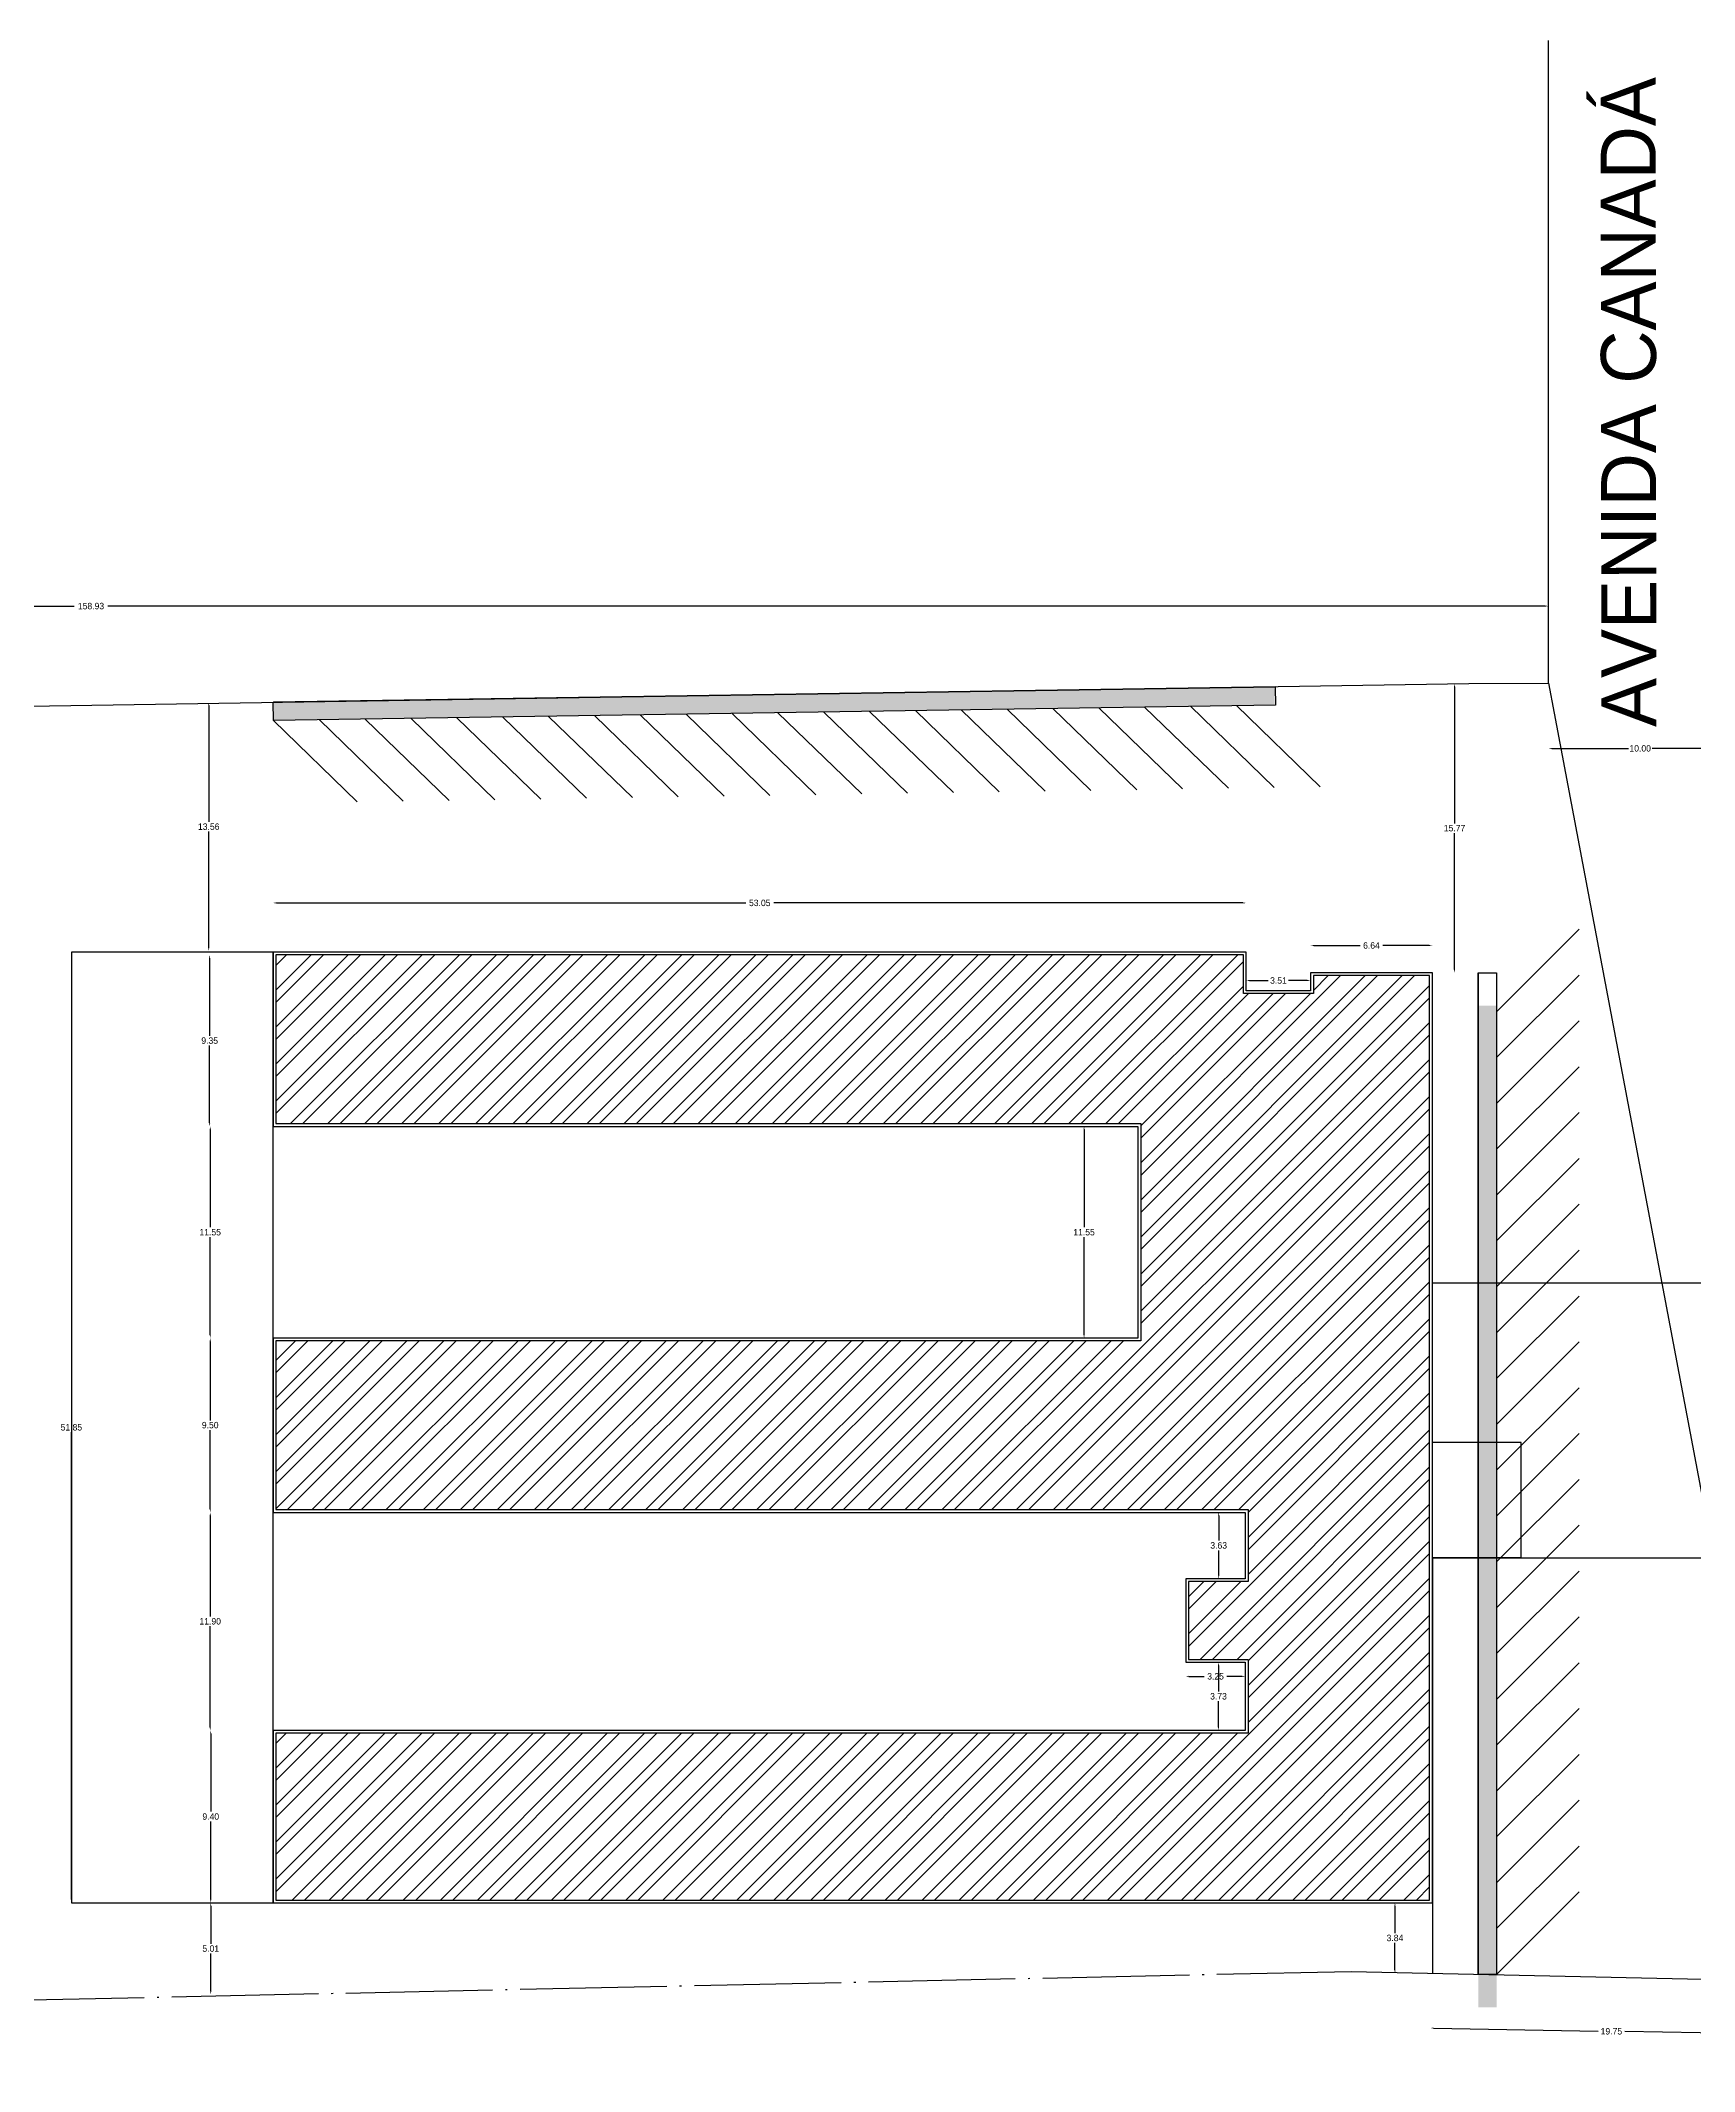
# Model space of a CAD drawing. Header units: inches. Extents: x 1211 to 1586, y 4594 to 4984.
# Drawn here: x 1322.7 to 1412.8, y 4873.1 to 4983.9 of the extents above; entities that cross this region are included whole.
import ezdxf

# ---------------------------------------------------------------- set-up
doc = ezdxf.new("R2010")
doc.units = ezdxf.units.IN
doc.header["$MEASUREMENT"] = 0
doc.linetypes.add('CERCA', pattern=[9.4, 8, -0.7, 0, -0.7])
doc.linetypes.add('CONTINUO', pattern=[0])
for name, color, linetype in [('0.1', 1, 'Continuous'), ('Layer2', 2, 'Continuous'), ('PLANIMETRIA', 7, 'CONTINUO'), ('VEGETAÇÃO', 98, 'CONTINUO')]:
    doc.layers.add(name, color=color, linetype=linetype)
doc.dimstyles.get("Standard").update_dxf_attribs({"dimtxt": 0.35, "dimasz": 0.18, "dimexe": 0.18, "dimexo": 0.0625, "dimgap": 0.09, "dimtad": 0, "dimtih": 1, "dimtoh": 1, "dimzin": 0, "dimdsep": 46, "dimtxsty": 'Standard', "dimcen": 0.09, "dimse1": 1, "dimse2": 1, "dimadec": 0, "dimazin": 0, "dimtfac": 1, "dimtofl": 0, "dimtmove": 0, "dimatfit": 3, "dimfxl": 1, "dimtolj": 1, "dimtzin": 0, "dimarcsym": 0})

# ---------------------------------------------------------------- blocks, each defined once
blk = doc.blocks.new('implant 1')
h = blk.add_hatch()
h.set_pattern_fill('ANSI32', color=256, scale=0.15, style=0)
h.set_pattern_definition([(45, (0, 0), (-1.0102788, 1.0102788), []), (45, (0.6735, 0), (-1.0102788, 1.0102788), [])])
h.paths.add_polyline_path([(2131.32, 701.89), (2128.07, 701.89), (2128.07, 697.64), (2131.32, 697.64), (2131.32, 693.61), (2078.32, 693.61), (2078.32, 684.51), (2141.22, 684.51), (2141.22, 734.93), (2134.88, 734.93), (2134.88, 733.96), (2131.07, 733.96), (2131.07, 736.06), (2078.32, 736.06), (2078.32, 726.86), (2125.47, 726.86), (2125.47, 715.01), (2078.32, 715.01), (2078.32, 705.81), (2131.32, 705.81)])
blk.add_lwpolyline([(2078.17, 684.36), (2141.37, 684.36), (2141.37, 735.08), (2134.73, 735.08), (2134.73, 734.11), (2131.22, 734.11), (2131.22, 736.21), (2078.17, 736.21), (2078.17, 726.71), (2125.32, 726.71), (2125.32, 715.16), (2078.17, 715.16), (2078.17, 705.66), (2131.17, 705.66), (2131.17, 702.04), (2127.92, 702.04), (2127.92, 697.49), (2131.17, 697.49), (2131.17, 693.76), (2078.17, 693.76), (2078.17, 684.36)])
blk.add_lwpolyline([(2078.32, 684.51), (2141.22, 684.51), (2141.22, 734.93), (2134.88, 734.93), (2134.88, 733.96), (2131.07, 733.96), (2131.07, 736.06), (2078.32, 736.06), (2078.32, 726.86), (2125.47, 726.86), (2125.47, 715.01), (2078.32, 715.01), (2078.32, 705.81), (2131.32, 705.81), (2131.32, 701.89), (2128.07, 701.89), (2128.07, 697.64), (2131.32, 697.64), (2131.32, 693.61), (2078.32, 693.61)], close=True)
blk = doc.blocks.new('*D112')
at = {"layer": 'Defpoints', "color": 0, "transparency": 16777216}
for p in [(1404.88, 4953.04), (1404.88, 4948.84, -102), (1245.95, 4945.85, -102)]:
    blk.add_point(p, dxfattribs=at)
at = {"layer": 'Layer2', "color": 0, "lineweight": -2, "transparency": 16777216}
for p, q in [((1246.13, 4953.04), (1324.51, 4953.04)), ((1404.7, 4953.04), (1326.33, 4953.04))]:
    blk.add_line(p, q, dxfattribs=at)
at = {"layer": 'Layer2', "color": 0, "transparency": 16777216}
for points in [[(1246.13, 4953.07), (1246.13, 4953.01), (1245.95, 4953.04)], [(1404.7, 4953.07), (1404.7, 4953.01), (1404.88, 4953.04)]]:
    blk.add_solid(points, dxfattribs=at)
at = {"layer": 'Layer2', "color": 0, "transparency": 16777216, "insert": (1325.42, 4953.04), "char_height": 0.35, "attachment_point": 5}
blk.add_mtext('\\A1;158.93', dxfattribs=at)
blk = doc.blocks.new('*D113')
at = {"layer": 'Defpoints', "color": 0, "transparency": 16777216}
for p in [(1331.89, 4934.02), (1335.5, 4934.02, -102), (1335.35, 4924.67, -102)]:
    blk.add_point(p, dxfattribs=at)
at = {"layer": 'Layer2', "color": 0, "lineweight": -2, "transparency": 16777216}
for p, q in [((1331.89, 4933.84), (1331.89, 4929.61)), ((1331.89, 4924.85), (1331.89, 4929.08))]:
    blk.add_line(p, q, dxfattribs=at)
at = {"layer": 'Layer2', "color": 0, "transparency": 16777216}
for points in [[(1331.86, 4933.84), (1331.92, 4933.84), (1331.89, 4934.02)], [(1331.86, 4924.85), (1331.92, 4924.85), (1331.89, 4924.67)]]:
    blk.add_solid(points, dxfattribs=at)
at = {"layer": 'Layer2', "color": 0, "transparency": 16777216, "insert": (1331.89, 4929.34), "char_height": 0.35, "attachment_point": 5}
blk.add_mtext('\\A1;9.35', dxfattribs=at)
blk = doc.blocks.new('*D114')
at = {"layer": 'Defpoints', "color": 0, "transparency": 16777216}
for p in [(1331.92, 4924.67), (1335.29, 4924.67), (1335.35, 4913.12, -102)]:
    blk.add_point(p, dxfattribs=at)
at = {"layer": 'Layer2', "color": 0, "lineweight": -2, "transparency": 16777216}
for p, q in [((1331.92, 4924.49), (1331.92, 4919.16)), ((1331.92, 4913.3), (1331.92, 4918.63))]:
    blk.add_line(p, q, dxfattribs=at)
at = {"layer": 'Layer2', "color": 0, "transparency": 16777216}
for points in [[(1331.89, 4924.49), (1331.95, 4924.49), (1331.92, 4924.67)], [(1331.89, 4913.3), (1331.95, 4913.3), (1331.92, 4913.12)]]:
    blk.add_solid(points, dxfattribs=at)
at = {"layer": 'Layer2', "color": 0, "transparency": 16777216, "insert": (1331.92, 4918.89), "char_height": 0.35, "attachment_point": 5}
blk.add_mtext('\\A1;11.55', dxfattribs=at)
blk = doc.blocks.new('*D115')
at = {"layer": 'Defpoints', "color": 0, "transparency": 16777216}
for p in [(1331.92, 4913.12), (1335.29, 4913.12), (1335.35, 4903.62, -102)]:
    blk.add_point(p, dxfattribs=at)
at = {"layer": 'Layer2', "color": 0, "lineweight": -2, "transparency": 16777216}
for p, q in [((1331.92, 4912.94), (1331.92, 4908.63)), ((1331.92, 4903.8), (1331.92, 4908.1))]:
    blk.add_line(p, q, dxfattribs=at)
at = {"layer": 'Layer2', "color": 0, "transparency": 16777216}
for points in [[(1331.89, 4912.94), (1331.95, 4912.94), (1331.92, 4913.12)], [(1331.89, 4903.8), (1331.95, 4903.8), (1331.92, 4903.62)]]:
    blk.add_solid(points, dxfattribs=at)
at = {"layer": 'Layer2', "color": 0, "transparency": 16777216, "insert": (1331.92, 4908.37), "char_height": 0.35, "attachment_point": 5}
blk.add_mtext('\\A1;9.50', dxfattribs=at)
blk = doc.blocks.new('*D116')
at = {"layer": 'Defpoints', "color": 0, "transparency": 16777216}
for p in [(1335.35, 4903.62, -102), (1331.92, 4891.72), (1335.35, 4891.72, -102)]:
    blk.add_point(p, dxfattribs=at)
at = {"layer": 'Layer2', "color": 0, "lineweight": -2, "transparency": 16777216}
for p, q in [((1331.92, 4903.44), (1331.92, 4897.93)), ((1331.92, 4891.9), (1331.92, 4897.4))]:
    blk.add_line(p, q, dxfattribs=at)
at = {"layer": 'Layer2', "color": 0, "transparency": 16777216}
for points in [[(1331.89, 4903.44), (1331.95, 4903.44), (1331.92, 4903.62)], [(1331.89, 4891.9), (1331.95, 4891.9), (1331.92, 4891.72)]]:
    blk.add_solid(points, dxfattribs=at)
at = {"layer": 'Layer2', "color": 0, "transparency": 16777216, "insert": (1331.92, 4897.67), "char_height": 0.35, "attachment_point": 5}
blk.add_mtext('\\A1;11.90', dxfattribs=at)
blk = doc.blocks.new('*D117')
at = {"layer": 'Defpoints', "color": 0, "transparency": 16777216}
for p in [(1335.35, 4891.72, -102), (1331.95, 4882.32), (1335.35, 4882.32, -102)]:
    blk.add_point(p, dxfattribs=at)
at = {"layer": 'Layer2', "color": 0, "lineweight": -2, "transparency": 16777216}
for p, q in [((1331.95, 4891.54), (1331.95, 4887.29)), ((1331.95, 4882.5), (1331.95, 4886.76))]:
    blk.add_line(p, q, dxfattribs=at)
at = {"layer": 'Layer2', "color": 0, "transparency": 16777216}
for points in [[(1331.92, 4891.54), (1331.98, 4891.54), (1331.95, 4891.72)], [(1331.92, 4882.5), (1331.98, 4882.5), (1331.95, 4882.32)]]:
    blk.add_solid(points, dxfattribs=at)
at = {"layer": 'Layer2', "color": 0, "transparency": 16777216, "insert": (1331.95, 4887.02), "char_height": 0.35, "attachment_point": 5}
blk.add_mtext('\\A1;9.40', dxfattribs=at)
blk = doc.blocks.new('*D118')
at = {"layer": 'Defpoints', "color": 0, "transparency": 16777216}
for p in [(1324.35, 4934.17, -102), (1324.35, 4934.17), (1324.35, 4882.32, -102)]:
    blk.add_point(p, dxfattribs=at)
at = {"layer": 'Layer2', "color": 0, "lineweight": -2, "transparency": 16777216}
for p, q in [((1324.35, 4933.99), (1324.35, 4908.51)), ((1324.35, 4882.5), (1324.35, 4907.98))]:
    blk.add_line(p, q, dxfattribs=at)
at = {"layer": 'Layer2', "color": 0, "transparency": 16777216}
for points in [[(1324.32, 4933.99), (1324.38, 4933.99), (1324.35, 4934.17)], [(1324.32, 4882.5), (1324.38, 4882.5), (1324.35, 4882.32)]]:
    blk.add_solid(points, dxfattribs=at)
at = {"layer": 'Layer2', "color": 0, "transparency": 16777216, "insert": (1324.35, 4908.25), "char_height": 0.35, "attachment_point": 5}
blk.add_mtext('\\A1;51.85', dxfattribs=at)
blk = doc.blocks.new('*D119')
at = {"layer": 'Defpoints', "color": 0, "transparency": 16777216}
for p in [(1385.1, 4895.44, -102), (1388.35, 4895.44, -102), (1385.1, 4894.67)]:
    blk.add_point(p, dxfattribs=at)
at = {"layer": 'Layer2', "color": 0, "lineweight": -2, "transparency": 16777216}
for p, q in [((1385.28, 4894.67), (1386.11, 4894.67)), ((1388.17, 4894.67), (1387.34, 4894.67))]:
    blk.add_line(p, q, dxfattribs=at)
at = {"layer": 'Layer2', "color": 0, "transparency": 16777216}
for points in [[(1385.28, 4894.7), (1385.28, 4894.64), (1385.1, 4894.67)], [(1388.17, 4894.7), (1388.17, 4894.64), (1388.35, 4894.67)]]:
    blk.add_solid(points, dxfattribs=at)
at = {"layer": 'Layer2', "color": 0, "transparency": 16777216, "insert": (1386.73, 4894.67), "char_height": 0.35, "attachment_point": 5}
blk.add_mtext('\\A1;3.25', dxfattribs=at)
blk = doc.blocks.new('*D120')
at = {"layer": 'Defpoints', "color": 0, "transparency": 16777216}
for p in [(1388.35, 4895.44, -102), (1386.89, 4891.72), (1388.35, 4891.72, -102)]:
    blk.add_point(p, dxfattribs=at)
at = {"layer": 'Layer2', "color": 0, "lineweight": -2, "transparency": 16777216}
for p, q in [((1386.89, 4895.26), (1386.89, 4893.85)), ((1386.89, 4891.9), (1386.89, 4893.32))]:
    blk.add_line(p, q, dxfattribs=at)
at = {"layer": 'Layer2', "color": 0, "transparency": 16777216}
for points in [[(1386.86, 4895.26), (1386.92, 4895.26), (1386.89, 4895.44)], [(1386.86, 4891.9), (1386.92, 4891.9), (1386.89, 4891.72)]]:
    blk.add_solid(points, dxfattribs=at)
at = {"layer": 'Layer2', "color": 0, "transparency": 16777216, "insert": (1386.89, 4893.58), "char_height": 0.35, "attachment_point": 5}
blk.add_mtext('\\A1;3.73', dxfattribs=at)
blk = doc.blocks.new('*D121')
at = {"layer": 'Defpoints', "color": 0, "transparency": 16777216}
for p in [(1386.9, 4903.62), (1388.35, 4903.62, -102), (1388.35, 4899.99, -102)]:
    blk.add_point(p, dxfattribs=at)
at = {"layer": 'Layer2', "color": 0, "lineweight": -2, "transparency": 16777216}
for p, q in [((1386.9, 4903.44), (1386.9, 4902.07)), ((1386.9, 4900.17), (1386.9, 4901.54))]:
    blk.add_line(p, q, dxfattribs=at)
at = {"layer": 'Layer2', "color": 0, "transparency": 16777216}
for points in [[(1386.87, 4903.44), (1386.93, 4903.44), (1386.9, 4903.62)], [(1386.87, 4900.17), (1386.93, 4900.17), (1386.9, 4899.99)]]:
    blk.add_solid(points, dxfattribs=at)
at = {"layer": 'Layer2', "color": 0, "transparency": 16777216, "insert": (1386.9, 4901.81), "char_height": 0.35, "attachment_point": 5}
blk.add_mtext('\\A1;3.63', dxfattribs=at)
blk = doc.blocks.new('*D122')
at = {"layer": 'Defpoints', "color": 0, "transparency": 16777216}
for p in [(1379.56, 4924.67), (1382.5, 4924.67, -102), (1382.5, 4913.12, -102)]:
    blk.add_point(p, dxfattribs=at)
at = {"layer": 'Layer2', "color": 0, "lineweight": -2, "transparency": 16777216}
for p, q in [((1379.56, 4924.49), (1379.56, 4919.16)), ((1379.56, 4913.3), (1379.56, 4918.63))]:
    blk.add_line(p, q, dxfattribs=at)
at = {"layer": 'Layer2', "color": 0, "transparency": 16777216}
for points in [[(1379.53, 4924.49), (1379.59, 4924.49), (1379.56, 4924.67)], [(1379.53, 4913.3), (1379.59, 4913.3), (1379.56, 4913.12)]]:
    blk.add_solid(points, dxfattribs=at)
at = {"layer": 'Layer2', "color": 0, "transparency": 16777216, "insert": (1379.56, 4918.89), "char_height": 0.35, "attachment_point": 5}
blk.add_mtext('\\A1;11.55', dxfattribs=at)
blk = doc.blocks.new('*D123')
at = {"layer": 'Defpoints', "color": 0, "transparency": 16777216}
for p in [(1398.55, 4934.53), (1391.91, 4933.04, -102), (1398.55, 4933.04, -102)]:
    blk.add_point(p, dxfattribs=at)
at = {"layer": 'Layer2', "color": 0, "lineweight": -2, "transparency": 16777216}
for p, q in [((1392.09, 4934.53), (1394.62, 4934.53)), ((1398.37, 4934.53), (1395.85, 4934.53))]:
    blk.add_line(p, q, dxfattribs=at)
at = {"layer": 'Layer2', "color": 0, "transparency": 16777216}
for points in [[(1392.09, 4934.56), (1392.09, 4934.5), (1391.91, 4934.53)], [(1398.37, 4934.56), (1398.37, 4934.5), (1398.55, 4934.53)]]:
    blk.add_solid(points, dxfattribs=at)
at = {"layer": 'Layer2', "color": 0, "transparency": 16777216, "insert": (1395.23, 4934.53), "char_height": 0.35, "attachment_point": 5}
blk.add_mtext('\\A1;6.64', dxfattribs=at)
blk = doc.blocks.new('*D124')
at = {"layer": 'Defpoints', "color": 0, "transparency": 16777216}
for p in [(1388.4, 4932.62), (1388.4, 4932.07, -102), (1391.91, 4932.07, -102)]:
    blk.add_point(p, dxfattribs=at)
at = {"layer": 'Layer2', "color": 0, "lineweight": -2, "transparency": 16777216}
for p, q in [((1388.58, 4932.62), (1389.6, 4932.62)), ((1391.73, 4932.62), (1390.71, 4932.62))]:
    blk.add_line(p, q, dxfattribs=at)
at = {"layer": 'Layer2', "color": 0, "transparency": 16777216}
for points in [[(1388.58, 4932.65), (1388.58, 4932.59), (1388.4, 4932.62)], [(1391.73, 4932.65), (1391.73, 4932.59), (1391.91, 4932.62)]]:
    blk.add_solid(points, dxfattribs=at)
at = {"layer": 'Layer2', "color": 0, "transparency": 16777216, "insert": (1390.16, 4932.62), "char_height": 0.35, "attachment_point": 5}
blk.add_mtext('\\A1;3.51', dxfattribs=at)
blk = doc.blocks.new('*D125')
at = {"layer": 'Defpoints', "color": 0, "transparency": 16777216}
for p in [(1335.35, 4936.85), (1335.35, 4934.17, -102), (1388.4, 4934.17, -102)]:
    blk.add_point(p, dxfattribs=at)
at = {"layer": 'Layer2', "color": 0, "lineweight": -2, "transparency": 16777216}
for p, q in [((1335.53, 4936.85), (1361.12, 4936.85)), ((1388.22, 4936.85), (1362.64, 4936.85))]:
    blk.add_line(p, q, dxfattribs=at)
at = {"layer": 'Layer2', "color": 0, "transparency": 16777216}
for points in [[(1335.53, 4936.88), (1335.53, 4936.82), (1335.35, 4936.85)], [(1388.22, 4936.88), (1388.22, 4936.82), (1388.4, 4936.85)]]:
    blk.add_solid(points, dxfattribs=at)
at = {"layer": 'Layer2', "color": 0, "transparency": 16777216, "insert": (1361.88, 4936.85), "char_height": 0.35, "attachment_point": 5}
blk.add_mtext('\\A1;53.05', dxfattribs=at)
blk = doc.blocks.new('*D165')
at = {"layer": 'Defpoints', "color": 0, "transparency": 16777216}
for p in [(1396.51, 4882.32), (1398.55, 4882.32, -102), (1398.55, 4878.48, -102)]:
    blk.add_point(p, dxfattribs=at)
at = {"layer": 'Layer2', "color": 0, "lineweight": -2, "transparency": 16777216}
for p, q in [((1396.51, 4882.14), (1396.51, 4880.66)), ((1396.51, 4878.66), (1396.51, 4880.13))]:
    blk.add_line(p, q, dxfattribs=at)
at = {"layer": 'Layer2', "color": 0, "transparency": 16777216}
for points in [[(1396.48, 4882.14), (1396.54, 4882.14), (1396.51, 4882.32)], [(1396.48, 4878.66), (1396.54, 4878.66), (1396.51, 4878.48)]]:
    blk.add_solid(points, dxfattribs=at)
at = {"layer": 'Layer2', "color": 0, "transparency": 16777216, "insert": (1396.51, 4880.4), "char_height": 0.35, "attachment_point": 5}
blk.add_mtext('\\A1;3.84', dxfattribs=at)
blk = doc.blocks.new('*D166')
at = {"layer": 'Defpoints', "color": 0, "transparency": 16777216}
for p in [(1335.35, 4882.32, -102), (1331.95, 4877.32), (1335.35, 4877.32, -102)]:
    blk.add_point(p, dxfattribs=at)
at = {"layer": 'Layer2', "color": 0, "lineweight": -2, "transparency": 16777216}
for p, q in [((1331.95, 4882.14), (1331.95, 4880.08)), ((1331.95, 4877.5), (1331.95, 4879.55))]:
    blk.add_line(p, q, dxfattribs=at)
at = {"layer": 'Layer2', "color": 0, "transparency": 16777216}
for points in [[(1331.92, 4882.14), (1331.98, 4882.14), (1331.95, 4882.32)], [(1331.92, 4877.5), (1331.98, 4877.5), (1331.95, 4877.32)]]:
    blk.add_solid(points, dxfattribs=at)
at = {"layer": 'Layer2', "color": 0, "transparency": 16777216, "insert": (1331.95, 4879.82), "char_height": 0.35, "attachment_point": 5}
blk.add_mtext('\\A1;5.01', dxfattribs=at)
blk = doc.blocks.new('*D167')
at = {"layer": 'Defpoints', "color": 0, "transparency": 16777216}
for p in [(1331.84, 4947.79), (1335.38, 4947.79, -102), (1335.35, 4934.23)]:
    blk.add_point(p, dxfattribs=at)
at = {"layer": 'Layer2', "color": 0, "lineweight": -2, "transparency": 16777216}
for p, q in [((1331.84, 4947.61), (1331.84, 4941.28)), ((1331.84, 4934.41), (1331.84, 4940.75))]:
    blk.add_line(p, q, dxfattribs=at)
at = {"layer": 'Layer2', "color": 0, "transparency": 16777216}
for points in [[(1331.81, 4947.61), (1331.87, 4947.61), (1331.84, 4947.79)], [(1331.81, 4934.41), (1331.87, 4934.41), (1331.84, 4934.23)]]:
    blk.add_solid(points, dxfattribs=at)
at = {"layer": 'Layer2', "color": 0, "transparency": 16777216, "insert": (1331.84, 4941.01), "char_height": 0.35, "attachment_point": 5}
blk.add_mtext('\\A1;13.56', dxfattribs=at)
blk = doc.blocks.new('*D168')
at = {"layer": 'Defpoints', "color": 0, "transparency": 16777216}
for p in [(1399.76, 4948.81), (1400.53, 4948.81, -102), (1398.55, 4933.04, -102)]:
    blk.add_point(p, dxfattribs=at)
at = {"layer": 'Layer2', "color": 0, "lineweight": -2, "transparency": 16777216}
for p, q in [((1399.76, 4948.63), (1399.76, 4941.19)), ((1399.76, 4933.22), (1399.76, 4940.66))]:
    blk.add_line(p, q, dxfattribs=at)
at = {"layer": 'Layer2', "color": 0, "transparency": 16777216}
for points in [[(1399.73, 4948.63), (1399.79, 4948.63), (1399.76, 4948.81)], [(1399.73, 4933.22), (1399.79, 4933.22), (1399.76, 4933.04)]]:
    blk.add_solid(points, dxfattribs=at)
at = {"layer": 'Layer2', "color": 0, "transparency": 16777216, "insert": (1399.76, 4940.93), "char_height": 0.35, "attachment_point": 5}
blk.add_mtext('\\A1;15.77', dxfattribs=at)
blk = doc.blocks.new('*D169')
at = {"layer": 'Defpoints', "color": 0, "transparency": 16777216}
for p in [(1404.88, 4948.84, -102), (1414.88, 4948.92, -102), (1414.88, 4945.28)]:
    blk.add_point(p, dxfattribs=at)
at = {"layer": 'Layer2', "color": 0, "lineweight": -2, "transparency": 16777216}
for p, q in [((1405.06, 4945.28), (1409.24, 4945.28)), ((1414.7, 4945.28), (1410.53, 4945.28))]:
    blk.add_line(p, q, dxfattribs=at)
at = {"layer": 'Layer2', "color": 0, "transparency": 16777216}
for points in [[(1405.06, 4945.31), (1405.06, 4945.25), (1404.88, 4945.28)], [(1414.7, 4945.31), (1414.7, 4945.25), (1414.88, 4945.28)]]:
    blk.add_solid(points, dxfattribs=at)
at = {"layer": 'Layer2', "color": 0, "transparency": 16777216, "insert": (1409.88, 4945.28), "char_height": 0.35, "attachment_point": 5}
blk.add_mtext('\\A1;10.00', dxfattribs=at)
blk = doc.blocks.new('*D175')
at = {"layer": 'Defpoints', "color": 0, "transparency": 16777216}
for p in [(1398.49, 4878.48), (1418.24, 4878.12), (1418.18, 4875.13)]:
    blk.add_point(p, dxfattribs=at)
at = {"layer": 'Layer2', "color": 0, "lineweight": -2, "transparency": 16777216}
for p, q in [((1398.62, 4875.49), (1407.58, 4875.32)), ((1418, 4875.13), (1409.04, 4875.3))]:
    blk.add_line(p, q, dxfattribs=at)
at = {"layer": 'Layer2', "color": 0, "transparency": 16777216}
for points in [[(1398.62, 4875.52), (1398.62, 4875.46), (1398.44, 4875.49)], [(1418, 4875.16), (1418, 4875.1), (1418.18, 4875.13)]]:
    blk.add_solid(points, dxfattribs=at)
at = {"layer": 'Layer2', "color": 0, "transparency": 16777216, "insert": (1408.31, 4875.31), "char_height": 0.35, "attachment_point": 5}
blk.add_mtext('\\A1;19.75', dxfattribs=at)

msp = doc.modelspace()

# ---------------------------------------------------------------- hatches: boundary and pattern name
at = {"layer": 'VEGETAÇÃO'}
h = msp.add_hatch(dxfattribs=at)
h.set_pattern_fill('GRASS', color=256, scale=0.01, angle=-89.104348, style=0)
h.set_pattern_definition([(0.895652, (584.87728, 8190.5221), (0.176775572, 0.182390541), [0.047625, -0.311585]), (315.895652, (584.87728, 8190.5221), (0.176775692, 0.182390665), [0.047625, -0.206375]), (45.895652, (584.87728, 8190.5221), (-0.182390665, 0.176775692), [0.047625, -0.206375])])
h.paths.add_polyline_path([(1368.0475, 4947.3027), (1368.2804, 4948.3064), (1351.9089, 4948.0505), (1351.5638, 4947.3813), (1351.3944, 4947.0423)])
h.paths.add_polyline_path([(1379.7132, 4947.485), (1379.4867, 4948.0132), (1379.291, 4948.4785), (1368.2804, 4948.3064), (1368.0475, 4947.3027)])
h.paths.add_polyline_path([(1389.957, 4947.6452), (1389.9414, 4948.645), (1379.291, 4948.4785), (1379.4867, 4948.0132), (1379.7132, 4947.485)])
h.paths.add_polyline_path([(1351.3944, 4947.0423), (1351.5638, 4947.3813), (1351.9089, 4948.0505), (1335.3217, 4947.7912), (1335.3374, 4946.7913)])
h = msp.add_hatch(dxfattribs=at)
h.set_pattern_fill('GRASS', color=256, scale=0.01, style=0)
h.set_pattern_definition([(90, (-1853.01051, 4176.95895), (-0.179605, 0.179605), [0.047625, -0.311585]), (45, (-1853.0105, 4176.95895), (-0.179605122, 0.179605122), [0.047625, -0.206375]), (135, (-1853.0105, 4176.95895), (-0.179605122, -0.179605122), [0.047625, -0.206375])])
h.paths.add_polyline_path([(1402.0548, 4909.3373), (1401.0548, 4909.5858), (1401.0548, 4893.2123), (1401.7185, 4892.8569), (1402.0548, 4892.6822)])
h.paths.add_polyline_path([(1402.0548, 4921.0044), (1401.5232, 4920.7862), (1401.0548, 4920.5978), (1401.0548, 4909.5858), (1402.0548, 4909.3373)])
h.paths.add_polyline_path([(1402.0548, 4931.2495), (1401.0548, 4931.2495), (1401.0548, 4920.5978), (1401.5232, 4920.7862), (1402.0548, 4921.0044)])
h.paths.add_polyline_path([(1402.0548, 4892.6822), (1401.7185, 4892.8569), (1401.0548, 4893.2123), (1401.0548, 4876.6231), (1402.0548, 4876.6231)])

# ---------------------------------------------------------------- linework, layer by layer
for p, q in [((1398.5548, 4916.1328, -102), (1517.2691, 4916.1328, -102)), ((1403.3827, 4907.4328, -102), (1398.5548, 4907.4328, -102)), ((1403.3827, 4901.1328, -102), (1403.3827, 4907.4328, -102)), ((1403.3827, 4901.1328, -102), (1398.5548, 4901.1328, -102)), ((1398.5548, 4901.1328, -102), (1468.0003, 4901.1328, -102)), ((1398.5548, 4901.1328, -102), (1398.5548, 4878.4801, -102))]:
    msp.add_line(p, q)
at = {"elevation": -102}
msp.add_lwpolyline([(1335.3548, 4934.1696), (1324.349, 4934.1696), (1324.349, 4882.3227), (1335.3548, 4882.3227)], close=True, dxfattribs=at)
at = {"layer": '0.1'}
for p, q in [((1389.9743, 4948.6456, -102), (1335.3769, 4947.792, -102)), ((1389.9899, 4947.6457, -102), (1335.3703, 4946.7918, -102)), ((1377.8651, 4947.4561, -102), (1382.4349, 4943.027, -102)), ((1380.3648, 4947.4952, -102), (1384.9346, 4943.0661, -102)), ((1382.8645, 4947.5343, -102), (1387.4343, 4943.1052, -102)), ((1385.3642, 4947.5734, -102), (1389.934, 4943.1443, -102)), ((1387.8639, 4947.6124, -102), (1392.4337, 4943.1833, -102)), ((1335.3703, 4946.7918, -102), (1339.9401, 4942.3627, -102)), ((1337.87, 4946.8309, -102), (1342.4398, 4942.4018, -102)), ((1340.3697, 4946.87, -102), (1344.9395, 4942.4408, -102)), ((1342.8694, 4946.909, -102), (1347.4392, 4942.4799, -102)), ((1345.3691, 4946.9481, -102), (1349.9389, 4942.519, -102)), ((1347.8688, 4946.9872, -102), (1352.4385, 4942.5581, -102)), ((1350.3685, 4947.0263, -102), (1354.9382, 4942.5972, -102)), ((1352.8681, 4947.0653, -102), (1357.4379, 4942.6362, -102)), ((1355.3678, 4947.1044, -102), (1359.9376, 4942.6753, -102)), ((1357.8675, 4947.1435, -102), (1362.4373, 4942.7144, -102)), ((1360.3672, 4947.1826, -102), (1364.937, 4942.7535, -102)), ((1362.8669, 4947.2217, -102), (1367.4367, 4942.7926, -102)), ((1365.3666, 4947.2607, -102), (1369.9364, 4942.8316, -102)), ((1367.8663, 4947.2998, -102), (1372.4361, 4942.8707, -102)), ((1370.366, 4947.3389, -102), (1374.9358, 4942.9098, -102)), ((1372.8657, 4947.378, -102), (1377.4355, 4942.9489, -102)), ((1375.3654, 4947.4171, -102), (1379.9352, 4942.9879, -102)), ((1402.0548, 4930.9133, -102), (1406.5548, 4935.4133, -102)), ((1401.0548, 4933.0396, -102), (1401.0548, 4878.4355, -102)), ((1402.0548, 4933.0396, -102), (1402.0548, 4878.4133, -102)), ((1402.0548, 4928.4133, -102), (1406.5548, 4932.9133, -102)), ((1402.0548, 4925.9133, -102), (1406.5548, 4930.4133, -102)), ((1402.0548, 4923.4133, -102), (1406.5548, 4927.9133, -102)), ((1402.0548, 4920.9133, -102), (1406.5548, 4925.4133, -102)), ((1402.0548, 4918.4133, -102), (1406.5548, 4922.9133, -102)), ((1402.0548, 4915.9133, -102), (1406.5548, 4920.4133, -102)), ((1402.0548, 4913.4133, -102), (1406.5548, 4917.9133, -102)), ((1402.0548, 4910.9133, -102), (1406.5548, 4915.4133, -102)), ((1402.0548, 4908.4133, -102), (1406.5548, 4912.9133, -102)), ((1402.0548, 4905.9133, -102), (1406.5548, 4910.4133, -102)), ((1402.0548, 4903.4133, -102), (1406.5548, 4907.9133, -102)), ((1402.0548, 4900.9133, -102), (1406.5548, 4905.4133, -102)), ((1402.0548, 4898.4133, -102), (1406.5548, 4902.9133, -102)), ((1402.0548, 4895.9133, -102), (1406.5548, 4900.4133, -102)), ((1402.0548, 4893.4133, -102), (1406.5548, 4897.9133, -102)), ((1402.0548, 4890.9133, -102), (1406.5548, 4895.4133, -102)), ((1402.0548, 4888.4133, -102), (1406.5548, 4892.9133, -102)), ((1402.0548, 4885.9133, -102), (1406.5548, 4890.4133, -102)), ((1402.0548, 4883.4133, -102), (1406.5548, 4887.9133, -102)), ((1402.0548, 4880.9133, -102), (1406.5548, 4885.4133, -102)), ((1402.0548, 4878.4133, -102), (1406.5548, 4882.9133, -102))]:
    msp.add_line(p, q, dxfattribs=at)
at = {"layer": '0.1', "elevation": -102}
for points in [[(1389.9743, 4948.6456), (1389.9899, 4947.6457), (1335.3703, 4946.7918), (1335.3547, 4947.7917)], [(1389.9743, 4948.6456), (1389.9899, 4947.6457), (1335.3703, 4946.7918), (1335.3547, 4947.7917)], [(1401.0548, 4933.0396), (1402.0548, 4933.0396), (1402.0548, 4878.4133), (1401.0548, 4878.4133)], [(1401.0548, 4933.0396), (1402.0548, 4933.0396), (1402.0548, 4878.4133), (1401.0548, 4878.4133)]]:
    msp.add_lwpolyline(points, close=True, dxfattribs=at)
at = {"layer": 'PLANIMETRIA', "color": 7, "linetype": 'CONTINUO'}
for q in [(1404.8844, 4983.8803, -102), (1418.2354, 4878.0532, -102)]:
    msp.add_line((1404.8844, 4948.8424, -102), q, dxfattribs=at)
at = {"layer": 'PLANIMETRIA', "color": 7, "linetype": 'CONTINUO', "elevation": -102}
for points in [[(1300.0436, 4947.2396), (1400.5309, 4948.8106), (1404.8844, 4948.8424)], [(1394.1296, 4878.5786), (1417.4503, 4878.0594)]]:
    msp.add_lwpolyline(points, dxfattribs=at)
at = {"layer": 'PLANIMETRIA', "color": 7, "linetype": 'CERCA', "elevation": -102}
msp.add_lwpolyline([(1245.9956, 4946.3107), (1245.9532, 4945.851), (1253.7787, 4930.0175), (1264.0921, 4909.6437), (1274.9952, 4889.3368), (1282.3313, 4876.1702), (1394.1296, 4878.5786)], dxfattribs=at)

# ---------------------------------------------------------------- block references
msp.add_blockref('implant 1', (-742.8192, 4197.9548, -102))

# ---------------------------------------------------------------- texts
at = {"linetype": 'Continuous', "insert": (1407.7648, 4946.4419), "char_height": 3, "attachment_point": 1, "rotation": 90.069615}
msp.add_mtext_dynamic_manual_height_columns('AVENIDA CANADÁ', width=57.056462, gutter_width=1, heights=[0], dxfattribs=at)

# ---------------------------------------------------------------- dimensions: what is measured, and where the dimension line sits
at = {"layer": 'Layer2'}
for base, p1, p2, picture, middle in [((1404.8844, 4953.0386), (1245.9532, 4945.851, -102), (1404.8844, 4948.8424, -102), '*D112', (1325.4188, 4953.0386)), ((1414.8844, 4945.2787), (1404.8844, 4948.8424, -102), (1414.8844, 4948.9173, -102), '*D169', (1409.8844, 4945.2787)), ((1335.3548, 4936.8503), (1388.4048, 4934.1696, -102), (1335.3548, 4934.1696, -102), '*D125', (1361.8798, 4936.8503)), ((1398.5548, 4934.5291), (1391.9105, 4933.0396, -102), (1398.5548, 4933.0396, -102), '*D123', (1395.2326, 4934.5291)), ((1388.4048, 4932.6238), (1391.9105, 4932.0696, -102), (1388.4048, 4932.0696, -102), '*D124', (1390.1576, 4932.6238)), ((1385.1048, 4894.6714), (1388.3548, 4895.4446, -102), (1385.1048, 4895.4446, -102), '*D119', (1386.7298, 4894.6714))]:
    dim = msp.add_linear_dim(base=base, p1=p1, p2=p2, dimstyle='Standard', dxfattribs=at)
    dim.commit()
    dim.dimension.update_dxf_attribs({"geometry": picture, "text_midpoint": middle})
for base, p1, p2, picture, middle in [((1399.7614, 4948.8106), (1398.5548, 4933.0396, -102), (1400.5309, 4948.8106, -102), '*D168', (1399.7614, 4940.9251)), ((1331.844, 4947.792), (1335.3548, 4934.2321), (1335.3769, 4947.792, -102), '*D167', (1331.844, 4941.0121)), ((1324.349, 4934.1696), (1324.349, 4882.3227, -102), (1324.349, 4934.1696, -102), '*D118', (1324.349, 4908.2461)), ((1331.8885, 4934.0196), (1335.3548, 4924.6696, -102), (1335.5048, 4934.0196, -102), '*D113', (1331.8885, 4929.3446)), ((1331.9185, 4924.6696), (1335.3548, 4913.1196, -102), (1335.2923, 4924.6696), '*D114', (1331.9185, 4918.8946)), ((1379.5568, 4924.6696), (1382.5048, 4913.1196, -102), (1382.5048, 4924.6696, -102), '*D122', (1379.5568, 4918.8946)), ((1331.9185, 4913.1196), (1335.3548, 4903.6196, -102), (1335.2923, 4913.1196), '*D115', (1331.9185, 4908.3696)), ((1331.9185, 4891.7196), (1335.3548, 4903.6196, -102), (1335.3548, 4891.7196, -102), '*D116', (1331.9185, 4897.6696)), ((1386.9031129774, 4903.6195963981), (1388.3547638883, 4899.9945963981, -102), (1388.3547638883, 4903.6195963981, -102), '*D121', (1386.9031129774, 4901.8070963981)), ((1386.8901364527, 4891.7195963981), (1388.3547638883, 4895.4445963981, -102), (1388.3547638883, 4891.7195963981, -102), '*D120', (1386.8901364527, 4893.5820963981)), ((1331.9485, 4882.3227), (1335.3548, 4891.7196, -102), (1335.3548, 4882.3227, -102), '*D117', (1331.9485, 4887.0211)), ((1331.9485, 4877.317), (1335.3548, 4882.3227, -102), (1335.3548, 4877.317, -102), '*D166', (1331.9485, 4879.8198)), ((1396.5106, 4882.3196), (1398.5548, 4878.4801, -102), (1398.5548, 4882.3196, -102), '*D165', (1396.5106, 4880.3998))]:
    dim = msp.add_linear_dim(base=base, p1=p1, p2=p2, angle=90, dimstyle='Standard', dxfattribs=at)
    dim.commit()
    dim.dimension.update_dxf_attribs({"geometry": picture, "text_midpoint": middle})
dim = msp.add_aligned_dim(p1=(1398.4923, 4878.4801), p2=(1418.2354, 4878.1157), distance=-2.9869, dimstyle='Standard', dxfattribs=at)
dim.commit()
dim.dimension.update_dxf_attribs({"geometry": '*D175', "text_midpoint": (1408.3087, 4875.3115)})

doc.saveas('drawing.dxf')
